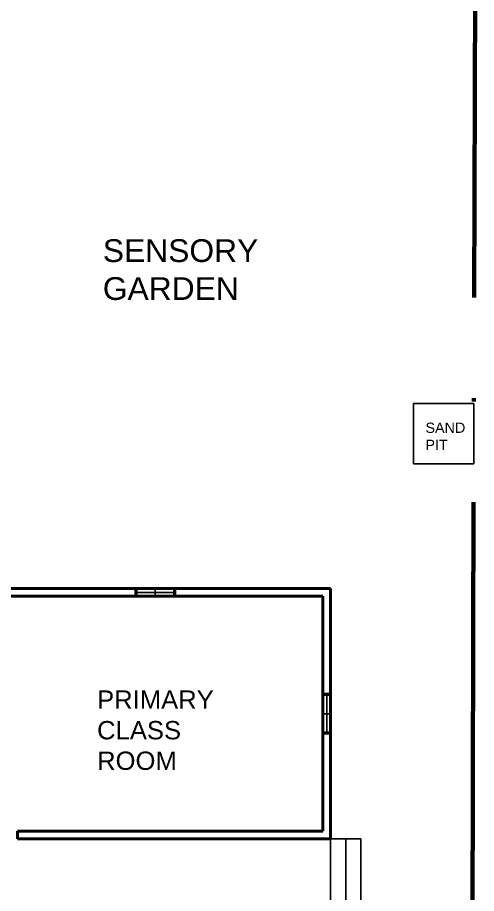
# Model space of a CAD drawing. Header units: inches. Extents: x 24 to 210, y -18 to 73.
# Drawn here: x 72.06 to 85.74, y 12.54 to 38.65 of the extents above; entities that cross this region are included whole.
import ezdxf

# ---------------------------------------------------------------- set-up
doc = ezdxf.new("R2010")
doc.units = ezdxf.units.IN
doc.header["$MEASUREMENT"] = 0
doc.linetypes.add('ACAD_ISO04W100', pattern=[30, 24, -3, 0, -3])
doc.layers.add('SITE BOUNDARY', color=6, linetype='ACAD_ISO04W100', lineweight=60)
doc.layers.add('WALL', color=2, linetype='Continuous', lineweight=40)
for name, color, linetype in [('STAIR', 231, 'Continuous'), ('TEXT', 141, 'Continuous'), ('WINDOW', 10, 'Continuous')]:
    doc.layers.add(name, color=color, linetype=linetype)
doc.styles.get("Standard").update_dxf_attribs({"font": 'arial.ttf'})

msp = doc.modelspace()

# ---------------------------------------------------------------- linework, layer by layer
at = {"layer": 'Defpoints'}
for p, q in [((83.855, 27.142), (85.655, 27.142)), ((83.855, 25.342), (83.855, 27.142)), ((85.655, 27.142), (85.655, 25.342)), ((85.655, 25.342), (83.855, 25.342))]:
    msp.add_line(p, q, dxfattribs=at)
at = {"layer": 'SITE BOUNDARY'}
msp.add_line((85.736, 54.302), (85.552, -10.792), dxfattribs=at)
at = {"layer": 'STAIR'}
for p, q in [((81.388, 14.167), (82.288, 14.167)), ((81.388, 14.167), (81.389, 12.167)), ((81.838, 14.167), (81.838, 12.167)), ((82.288, 14.167), (82.288, 12.167))]:
    msp.add_line(p, q, dxfattribs=at)
at = {"layer": 'WALL'}
for p, q in [((71.158, 21.627), (81.388, 21.627)), ((81.388, 21.627), (81.388, 14.167)), ((69.428, 21.397), (75.564, 21.397)), ((75.564, 21.397), (81.158, 21.397)), ((81.158, 21.397), (81.158, 14.397)), ((72.058, 14.167), (72.058, 14.397)), ((72.058, 14.397), (81.158, 14.397)), ((81.388, 14.167), (72.058, 14.167))]:
    msp.add_line(p, q, dxfattribs=at)
at = {"layer": 'WINDOW'}
for p, q in [((75.564, 21.397), (75.564, 21.628)), ((75.564, 21.628), (76.764, 21.628)), ((75.614, 21.398), (75.614, 21.628)), ((76.714, 21.513), (75.614, 21.513)), ((76.764, 21.628), (76.164, 21.628)), ((76.164, 21.628), (76.164, 21.398)), ((76.714, 21.628), (76.714, 21.398)), ((76.764, 21.628), (76.764, 21.398)), ((76.764, 21.398), (75.564, 21.398)), ((81.158, 17.297), (81.158, 18.497)), ((81.158, 18.497), (81.388, 18.497)), ((81.158, 18.447), (81.388, 18.447)), ((81.273, 17.347), (81.273, 18.447)), ((81.388, 18.497), (81.388, 17.297)), ((81.388, 17.897), (81.158, 17.897)), ((81.388, 17.297), (81.388, 17.897)), ((81.388, 17.347), (81.158, 17.347)), ((81.388, 17.297), (81.158, 17.297))]:
    msp.add_line(p, q, dxfattribs=at)

# ---------------------------------------------------------------- texts
at = {"layer": 'TEXT', "attachment_point": 1}
for s, width, gutter_width, insert, char_height in [('SENSORY GARDEN', 0.46978, 3.391, (74.6, 32.043), 0.67822), ('SAND PIT', 0.03746, 1.531, (84.215, 26.576), 0.3062), ('PRIMARY CLASS ROOM', 0.0195, 2.733, (74.429, 18.589), 0.54657)]:
    msp.add_mtext_dynamic_manual_height_columns(s, width=width, gutter_width=gutter_width, heights=[0], dxfattribs=dict(at, insert=insert, char_height=char_height))

doc.saveas('drawing.dxf')
